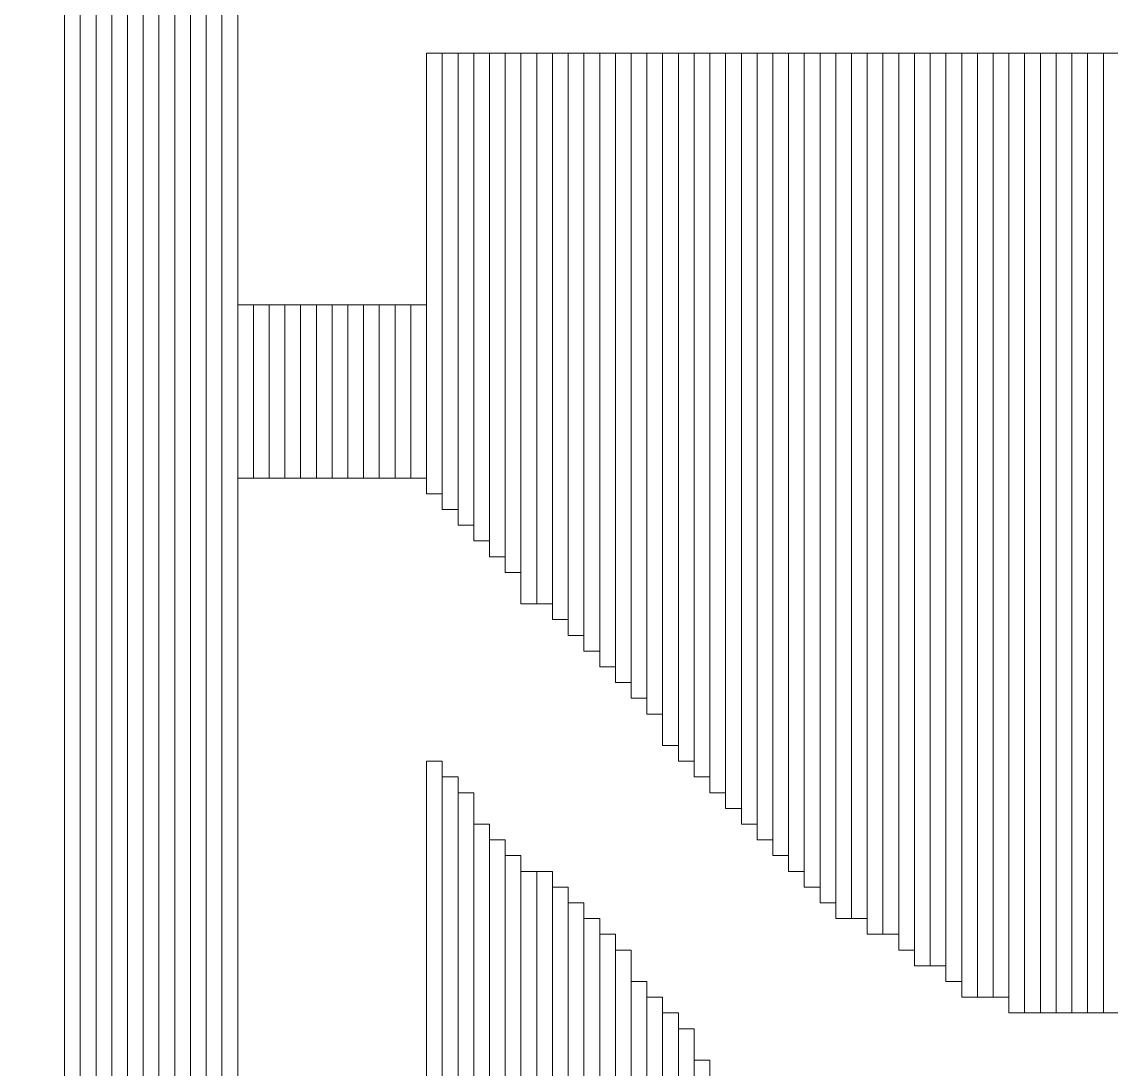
# Model space of a CAD drawing. Header units: millimetres. Extents: x -90 to 99, y -65 to 67.
# Drawn here: x -49.134 to -47.376, y 40.218 to 41.909 of the extents above; entities that cross this region are included whole.
import ezdxf

# ---------------------------------------------------------------- set-up
doc = ezdxf.new("R2010")
doc.units = ezdxf.units.MM
doc.header["$MEASUREMENT"] = 0
doc.layers.add('BG_OUTLINE', color=7, linetype='Continuous')
doc.layers.add('MA_PEN3', color=7, linetype='Continuous')

msp = doc.modelspace()

# ---------------------------------------------------------------- linework, layer by layer
at = {"layer": 'BG_OUTLINE', "color": 3, "lineweight": 9}
msp.add_open_spline([(-71.7269, -61.8795), (-71.7269, -61.8795), (-71.7343, 42.2681), (-71.7343, 42.2681), (-71.7343, 42.2681), (-71.7348, 43.0066), (-71.4419, 43.715), (-70.92, 44.2375), (-70.92, 44.2375), (-70.3982, 44.76), (-69.6866, 45.0538), (-68.9482, 45.0543), (-68.9482, 45.0543), (-68.9482, 45.0543), (75.2046, 45.0543), (75.2046, 45.0543), (75.2046, 45.0543), (76.8319, 45.0552), (78.1763, 43.7805), (78.2661, 42.1556), (78.2661, 42.1556), (78.2661, 42.1556), (78.2661, 31.2814), (78.2661, 31.2814), (78.2661, 31.2814), (78.2661, 31.2814), (72.2646, 31.2814), (72.2646, 31.2814), (72.2646, 31.2814), (72.2646, 31.2814), (72.2646, 26.9814), (72.2646, 26.9814), (72.2646, 26.9814), (72.2646, 26.9814), (78.2661, 26.9814), (78.2661, 26.9814), (78.2661, 26.9814), (78.2661, 26.9814), (78.2661, 18.6553), (78.2661, 18.6553), (78.2661, 18.6553), (78.2661, 18.6553), (72.2496, 18.6553), (72.2496, 18.6553), (72.2496, 18.6553), (72.2496, 18.6553), (72.2496, 14.3553), (72.2496, 14.3553), (72.2496, 14.3553), (72.2496, 14.3553), (78.2661, 14.3553), (78.2661, 14.3553), (78.2661, 14.3553), (78.2661, 14.3553), (78.2661, 9.255), (78.2661, 9.255), (78.2661, 9.255), (78.2661, 9.255), (72.2648, 9.255), (72.2648, 9.255), (72.2648, 9.255), (72.2648, 9.255), (72.2648, 4.955), (72.2648, 4.955), (72.2648, 4.955), (72.2648, 4.955), (78.2661, 4.955), (78.2661, 4.955), (78.2661, 4.955), (78.2661, 4.955), (78.2661, -3.3762), (78.2661, -3.3762), (78.2661, -3.3762), (78.2661, -3.3762), (72.2445, -3.3762), (72.2445, -3.3762), (72.2445, -3.3762), (72.2445, -3.3762), (72.2445, -7.6762), (72.2445, -7.6762), (72.2445, -7.6762), (72.2445, -7.6762), (78.2661, -7.6762), (78.2661, -7.6762), (78.2661, -7.6762), (78.2661, -7.6762), (78.2661, -12.7615), (78.2661, -12.7615), (78.2661, -12.7615), (78.2661, -12.7615), (72.2651, -12.7615), (72.2651, -12.7615), (72.2651, -12.7615), (72.2651, -12.7615), (72.2651, -17.0615), (72.2651, -17.0615), (72.2651, -17.0615), (72.2651, -17.0615), (78.2661, -17.0615), (78.2661, -17.0615), (78.2661, -17.0615), (78.2661, -17.0615), (78.2661, -25.4097), (78.2661, -25.4097), (78.2661, -25.4097), (78.2661, -25.4097), (72.2656, -25.4097), (72.2656, -25.4097), (72.2656, -25.4097), (72.2656, -25.4097), (72.2656, -29.7097), (72.2656, -29.7097), (72.2656, -29.7097), (72.2656, -29.7097), (78.2661, -29.7097), (78.2661, -29.7097), (78.2661, -29.7097), (78.2661, -29.7097), (78.2661, -34.793), (78.2661, -34.793), (78.2661, -34.793), (78.2661, -34.793), (72.2679, -34.793), (72.2679, -34.793), (72.2679, -34.793), (72.2679, -34.793), (72.2679, -39.0929), (72.2679, -39.0929), (72.2679, -39.0929), (72.2679, -39.0929), (78.2661, -39.0929), (78.2661, -39.0929), (78.2661, -39.0929), (78.2661, -39.0929), (78.2661, -47.4269), (78.2661, -47.4269), (78.2661, -47.4269), (78.2661, -47.4269), (72.2679, -47.4269), (72.2679, -47.4269), (72.2679, -47.4269), (72.2679, -47.4269), (72.2679, -51.7269), (72.2679, -51.7269), (72.2679, -51.7269), (72.2679, -51.7269), (78.2661, -51.7269), (78.2661, -51.7269), (78.2661, -51.7269), (78.2661, -51.7269), (78.2661, -51.8138), (78.2661, -51.8138), (78.2661, -51.8138), (78.2661, -51.8138), (78.2656, -61.8468), (78.2656, -61.8468), (78.2656, -61.8468), (78.2661, -62.6669), (77.9407, -63.4536), (77.3612, -64.0339), (77.3612, -64.0339), (76.7817, -64.6142), (75.9915, -64.9405), (75.1713, -64.941), (75.1713, -64.941), (75.1713, -64.941), (-68.6609, -64.9456), (-68.6609, -64.9456), (-68.6609, -64.9456), (-69.4735, -64.9461), (-70.2531, -64.6237), (-70.8281, -64.0495), (-70.8281, -64.0495), (-71.4031, -63.4752), (-71.7264, -62.6922), (-71.7269, -61.8795)], degree=3, knots=[0, 0, 0, 0, 0.022727, 0.022727, 0.022727, 0.022727, 0.045455, 0.045455, 0.045455, 0.045455, 0.068182, 0.068182, 0.068182, 0.068182, 0.090909, 0.090909, 0.090909, 0.090909, 0.113636, 0.113636, 0.113636, 0.113636, 0.136364, 0.136364, 0.136364, 0.136364, 0.159091, 0.159091, 0.159091, 0.159091, 0.181818, 0.181818, 0.181818, 0.181818, 0.204545, 0.204545, 0.204545, 0.204545, 0.227273, 0.227273, 0.227273, 0.227273, 0.25, 0.25, 0.25, 0.25, 0.272727, 0.272727, 0.272727, 0.272727, 0.295455, 0.295455, 0.295455, 0.295455, 0.318182, 0.318182, 0.318182, 0.318182, 0.340909, 0.340909, 0.340909, 0.340909, 0.363636, 0.363636, 0.363636, 0.363636, 0.386364, 0.386364, 0.386364, 0.386364, 0.409091, 0.409091, 0.409091, 0.409091, 0.431818, 0.431818, 0.431818, 0.431818, 0.454545, 0.454545, 0.454545, 0.454545, 0.477273, 0.477273, 0.477273, 0.477273, 0.5, 0.5, 0.5, 0.5, 0.522727, 0.522727, 0.522727, 0.522727, 0.545455, 0.545455, 0.545455, 0.545455, 0.568182, 0.568182, 0.568182, 0.568182, 0.590909, 0.590909, 0.590909, 0.590909, 0.613636, 0.613636, 0.613636, 0.613636, 0.636364, 0.636364, 0.636364, 0.636364, 0.659091, 0.659091, 0.659091, 0.659091, 0.681818, 0.681818, 0.681818, 0.681818, 0.704545, 0.704545, 0.704545, 0.704545, 0.727273, 0.727273, 0.727273, 0.727273, 0.75, 0.75, 0.75, 0.75, 0.772727, 0.772727, 0.772727, 0.772727, 0.795455, 0.795455, 0.795455, 0.795455, 0.818182, 0.818182, 0.818182, 0.818182, 0.840909, 0.840909, 0.840909, 0.840909, 0.863636, 0.863636, 0.863636, 0.863636, 0.886364, 0.886364, 0.886364, 0.886364, 0.909091, 0.909091, 0.909091, 0.909091, 0.931818, 0.931818, 0.931818, 0.931818, 0.954545, 0.954545, 0.954545, 0.954545, 0.977273, 0.977273, 0.977273, 0.977273, 1, 1, 1, 1], dxfattribs=at)
at = {"layer": 'MA_PEN3', "color": 5, "lineweight": 9}
for points in [[(-49.0647, 44.6019), (-49.0647, 44.6019), (-49.0393, 44.6019), (-49.0393, 44.6019), (-49.0393, 44.6019), (-49.0393, 44.6019), (-49.0393, 33.9085), (-49.0393, 33.9085), (-49.0393, 33.9085), (-49.0393, 33.9085), (-49.0647, 33.9085), (-49.0647, 33.9085), (-49.0647, 33.9085), (-49.0647, 33.9085), (-49.0647, 44.6019), (-49.0647, 44.6019)], [(-49.0393, 44.6019), (-49.0393, 44.6019), (-49.0139, 44.6019), (-49.0139, 44.6019), (-49.0139, 44.6019), (-49.0139, 44.6019), (-49.0139, 33.9085), (-49.0139, 33.9085), (-49.0139, 33.9085), (-49.0139, 33.9085), (-49.0393, 33.9085), (-49.0393, 33.9085), (-49.0393, 33.9085), (-49.0393, 33.9085), (-49.0393, 44.6019), (-49.0393, 44.6019)], [(-49.0139, 44.6019), (-49.0139, 44.6019), (-48.9885, 44.6019), (-48.9885, 44.6019), (-48.9885, 44.6019), (-48.9885, 44.6019), (-48.9885, 33.9085), (-48.9885, 33.9085), (-48.9885, 33.9085), (-48.9885, 33.9085), (-49.0139, 33.9085), (-49.0139, 33.9085), (-49.0139, 33.9085), (-49.0139, 33.9085), (-49.0139, 44.6019), (-49.0139, 44.6019)], [(-48.9885, 44.6019), (-48.9885, 44.6019), (-48.9631, 44.6019), (-48.9631, 44.6019), (-48.9631, 44.6019), (-48.9631, 44.6019), (-48.9631, 33.9085), (-48.9631, 33.9085), (-48.9631, 33.9085), (-48.9631, 33.9085), (-48.9885, 33.9085), (-48.9885, 33.9085), (-48.9885, 33.9085), (-48.9885, 33.9085), (-48.9885, 44.6019), (-48.9885, 44.6019)], [(-48.9631, 44.6019), (-48.9631, 44.6019), (-48.9377, 44.6019), (-48.9377, 44.6019), (-48.9377, 44.6019), (-48.9377, 44.6019), (-48.9377, 33.9085), (-48.9377, 33.9085), (-48.9377, 33.9085), (-48.9377, 33.9085), (-48.9631, 33.9085), (-48.9631, 33.9085), (-48.9631, 33.9085), (-48.9631, 33.9085), (-48.9631, 44.6019), (-48.9631, 44.6019)], [(-48.9377, 44.6019), (-48.9377, 44.6019), (-48.9123, 44.6019), (-48.9123, 44.6019), (-48.9123, 44.6019), (-48.9123, 44.6019), (-48.9123, 33.9085), (-48.9123, 33.9085), (-48.9123, 33.9085), (-48.9123, 33.9085), (-48.9377, 33.9085), (-48.9377, 33.9085), (-48.9377, 33.9085), (-48.9377, 33.9085), (-48.9377, 44.6019), (-48.9377, 44.6019)], [(-48.9123, 44.6019), (-48.9123, 44.6019), (-48.8869, 44.6019), (-48.8869, 44.6019), (-48.8869, 44.6019), (-48.8869, 44.6019), (-48.8869, 33.9085), (-48.8869, 33.9085), (-48.8869, 33.9085), (-48.8869, 33.9085), (-48.9123, 33.9085), (-48.9123, 33.9085), (-48.9123, 33.9085), (-48.9123, 33.9085), (-48.9123, 44.6019), (-48.9123, 44.6019)], [(-48.8869, 44.6019), (-48.8869, 44.6019), (-48.8615, 44.6019), (-48.8615, 44.6019), (-48.8615, 44.6019), (-48.8615, 44.6019), (-48.8615, 33.9085), (-48.8615, 33.9085), (-48.8615, 33.9085), (-48.8615, 33.9085), (-48.8869, 33.9085), (-48.8869, 33.9085), (-48.8869, 33.9085), (-48.8869, 33.9085), (-48.8869, 44.6019), (-48.8869, 44.6019)], [(-48.8615, 44.6019), (-48.8615, 44.6019), (-48.8361, 44.6019), (-48.8361, 44.6019), (-48.8361, 44.6019), (-48.8361, 44.6019), (-48.8361, 33.9085), (-48.8361, 33.9085), (-48.8361, 33.9085), (-48.8361, 33.9085), (-48.8615, 33.9085), (-48.8615, 33.9085), (-48.8615, 33.9085), (-48.8615, 33.9085), (-48.8615, 44.6019), (-48.8615, 44.6019)], [(-48.8361, 44.6019), (-48.8361, 44.6019), (-48.8107, 44.6019), (-48.8107, 44.6019), (-48.8107, 44.6019), (-48.8107, 44.6019), (-48.8107, 33.9085), (-48.8107, 33.9085), (-48.8107, 33.9085), (-48.8107, 33.9085), (-48.8361, 33.9085), (-48.8361, 33.9085), (-48.8361, 33.9085), (-48.8361, 33.9085), (-48.8361, 44.6019), (-48.8361, 44.6019)], [(-48.8107, 44.6019), (-48.8107, 44.6019), (-48.7853, 44.6019), (-48.7853, 44.6019), (-48.7853, 44.6019), (-48.7853, 44.6019), (-48.7853, 33.9085), (-48.7853, 33.9085), (-48.7853, 33.9085), (-48.7853, 33.9085), (-48.8107, 33.9085), (-48.8107, 33.9085), (-48.8107, 33.9085), (-48.8107, 33.9085), (-48.8107, 44.6019), (-48.8107, 44.6019)], [(-48.4805, 41.8587), (-48.4805, 41.8587), (-48.4551, 41.8587), (-48.4551, 41.8587), (-48.4551, 41.8587), (-48.4551, 41.8587), (-48.4551, 41.1475), (-48.4551, 41.1475), (-48.4551, 41.1475), (-48.4551, 41.1475), (-48.4805, 41.1475), (-48.4805, 41.1475), (-48.4805, 41.1475), (-48.4805, 41.1475), (-48.4805, 41.8587), (-48.4805, 41.8587)], [(-48.4551, 41.8587), (-48.4551, 41.8587), (-48.4297, 41.8587), (-48.4297, 41.8587), (-48.4297, 41.8587), (-48.4297, 41.8587), (-48.4297, 41.1221), (-48.4297, 41.1221), (-48.4297, 41.1221), (-48.4297, 41.1221), (-48.4551, 41.1221), (-48.4551, 41.1221), (-48.4551, 41.1221), (-48.4551, 41.1221), (-48.4551, 41.8587), (-48.4551, 41.8587)], [(-48.4297, 41.8587), (-48.4297, 41.8587), (-48.4043, 41.8587), (-48.4043, 41.8587), (-48.4043, 41.8587), (-48.4043, 41.8587), (-48.4043, 41.0967), (-48.4043, 41.0967), (-48.4043, 41.0967), (-48.4043, 41.0967), (-48.4297, 41.0967), (-48.4297, 41.0967), (-48.4297, 41.0967), (-48.4297, 41.0967), (-48.4297, 41.8587), (-48.4297, 41.8587)], [(-48.4043, 41.8587), (-48.4043, 41.8587), (-48.3789, 41.8587), (-48.3789, 41.8587), (-48.3789, 41.8587), (-48.3789, 41.8587), (-48.3789, 41.0713), (-48.3789, 41.0713), (-48.3789, 41.0713), (-48.3789, 41.0713), (-48.4043, 41.0713), (-48.4043, 41.0713), (-48.4043, 41.0713), (-48.4043, 41.0713), (-48.4043, 41.8587), (-48.4043, 41.8587)], [(-48.3789, 41.8587), (-48.3789, 41.8587), (-48.3535, 41.8587), (-48.3535, 41.8587), (-48.3535, 41.8587), (-48.3535, 41.8587), (-48.3535, 41.0459), (-48.3535, 41.0459), (-48.3535, 41.0459), (-48.3535, 41.0459), (-48.3789, 41.0459), (-48.3789, 41.0459), (-48.3789, 41.0459), (-48.3789, 41.0459), (-48.3789, 41.8587), (-48.3789, 41.8587)], [(-48.3535, 41.8587), (-48.3535, 41.8587), (-48.3281, 41.8587), (-48.3281, 41.8587), (-48.3281, 41.8587), (-48.3281, 41.8587), (-48.3281, 41.0205), (-48.3281, 41.0205), (-48.3281, 41.0205), (-48.3281, 41.0205), (-48.3535, 41.0205), (-48.3535, 41.0205), (-48.3535, 41.0205), (-48.3535, 41.0205), (-48.3535, 41.8587), (-48.3535, 41.8587)], [(-48.3281, 41.8587), (-48.3281, 41.8587), (-48.3027, 41.8587), (-48.3027, 41.8587), (-48.3027, 41.8587), (-48.3027, 41.8587), (-48.3027, 40.9697), (-48.3027, 40.9697), (-48.3027, 40.9697), (-48.3027, 40.9697), (-48.3281, 40.9697), (-48.3281, 40.9697), (-48.3281, 40.9697), (-48.3281, 40.9697), (-48.3281, 41.8587), (-48.3281, 41.8587)], [(-48.3027, 41.8587), (-48.3027, 41.8587), (-48.2773, 41.8587), (-48.2773, 41.8587), (-48.2773, 41.8587), (-48.2773, 41.8587), (-48.2773, 40.9697), (-48.2773, 40.9697), (-48.2773, 40.9697), (-48.2773, 40.9697), (-48.3027, 40.9697), (-48.3027, 40.9697), (-48.3027, 40.9697), (-48.3027, 40.9697), (-48.3027, 41.8587), (-48.3027, 41.8587)], [(-48.2773, 41.8587), (-48.2773, 41.8587), (-48.2519, 41.8587), (-48.2519, 41.8587), (-48.2519, 41.8587), (-48.2519, 41.8587), (-48.2519, 40.9443), (-48.2519, 40.9443), (-48.2519, 40.9443), (-48.2519, 40.9443), (-48.2773, 40.9443), (-48.2773, 40.9443), (-48.2773, 40.9443), (-48.2773, 40.9443), (-48.2773, 41.8587), (-48.2773, 41.8587)], [(-48.2519, 41.8587), (-48.2519, 41.8587), (-48.2265, 41.8587), (-48.2265, 41.8587), (-48.2265, 41.8587), (-48.2265, 41.8587), (-48.2265, 40.9189), (-48.2265, 40.9189), (-48.2265, 40.9189), (-48.2265, 40.9189), (-48.2519, 40.9189), (-48.2519, 40.9189), (-48.2519, 40.9189), (-48.2519, 40.9189), (-48.2519, 41.8587), (-48.2519, 41.8587)], [(-48.2265, 41.8587), (-48.2265, 41.8587), (-48.2011, 41.8587), (-48.2011, 41.8587), (-48.2011, 41.8587), (-48.2011, 41.8587), (-48.2011, 40.8935), (-48.2011, 40.8935), (-48.2011, 40.8935), (-48.2011, 40.8935), (-48.2265, 40.8935), (-48.2265, 40.8935), (-48.2265, 40.8935), (-48.2265, 40.8935), (-48.2265, 41.8587), (-48.2265, 41.8587)], [(-48.2011, 41.8587), (-48.2011, 41.8587), (-48.1757, 41.8587), (-48.1757, 41.8587), (-48.1757, 41.8587), (-48.1757, 41.8587), (-48.1757, 40.8681), (-48.1757, 40.8681), (-48.1757, 40.8681), (-48.1757, 40.8681), (-48.2011, 40.8681), (-48.2011, 40.8681), (-48.2011, 40.8681), (-48.2011, 40.8681), (-48.2011, 41.8587), (-48.2011, 41.8587)], [(-48.1757, 41.8587), (-48.1757, 41.8587), (-48.1503, 41.8587), (-48.1503, 41.8587), (-48.1503, 41.8587), (-48.1503, 41.8587), (-48.1503, 40.8427), (-48.1503, 40.8427), (-48.1503, 40.8427), (-48.1503, 40.8427), (-48.1757, 40.8427), (-48.1757, 40.8427), (-48.1757, 40.8427), (-48.1757, 40.8427), (-48.1757, 41.8587), (-48.1757, 41.8587)], [(-48.1503, 41.8587), (-48.1503, 41.8587), (-48.1249, 41.8587), (-48.1249, 41.8587), (-48.1249, 41.8587), (-48.1249, 41.8587), (-48.1249, 40.8173), (-48.1249, 40.8173), (-48.1249, 40.8173), (-48.1249, 40.8173), (-48.1503, 40.8173), (-48.1503, 40.8173), (-48.1503, 40.8173), (-48.1503, 40.8173), (-48.1503, 41.8587), (-48.1503, 41.8587)], [(-48.1249, 41.8587), (-48.1249, 41.8587), (-48.0995, 41.8587), (-48.0995, 41.8587), (-48.0995, 41.8587), (-48.0995, 41.8587), (-48.0995, 40.7919), (-48.0995, 40.7919), (-48.0995, 40.7919), (-48.0995, 40.7919), (-48.1249, 40.7919), (-48.1249, 40.7919), (-48.1249, 40.7919), (-48.1249, 40.7919), (-48.1249, 41.8587), (-48.1249, 41.8587)], [(-48.0995, 41.8587), (-48.0995, 41.8587), (-48.0741, 41.8587), (-48.0741, 41.8587), (-48.0741, 41.8587), (-48.0741, 41.8587), (-48.0741, 40.7411), (-48.0741, 40.7411), (-48.0741, 40.7411), (-48.0741, 40.7411), (-48.0995, 40.7411), (-48.0995, 40.7411), (-48.0995, 40.7411), (-48.0995, 40.7411), (-48.0995, 41.8587), (-48.0995, 41.8587)], [(-48.0741, 41.8587), (-48.0741, 41.8587), (-48.0487, 41.8587), (-48.0487, 41.8587), (-48.0487, 41.8587), (-48.0487, 41.8587), (-48.0487, 40.7157), (-48.0487, 40.7157), (-48.0487, 40.7157), (-48.0487, 40.7157), (-48.0741, 40.7157), (-48.0741, 40.7157), (-48.0741, 40.7157), (-48.0741, 40.7157), (-48.0741, 41.8587), (-48.0741, 41.8587)], [(-48.0487, 41.8587), (-48.0487, 41.8587), (-48.0233, 41.8587), (-48.0233, 41.8587), (-48.0233, 41.8587), (-48.0233, 41.8587), (-48.0233, 40.6903), (-48.0233, 40.6903), (-48.0233, 40.6903), (-48.0233, 40.6903), (-48.0487, 40.6903), (-48.0487, 40.6903), (-48.0487, 40.6903), (-48.0487, 40.6903), (-48.0487, 41.8587), (-48.0487, 41.8587)], [(-48.0233, 41.8587), (-48.0233, 41.8587), (-47.9979, 41.8587), (-47.9979, 41.8587), (-47.9979, 41.8587), (-47.9979, 41.8587), (-47.9979, 40.6649), (-47.9979, 40.6649), (-47.9979, 40.6649), (-47.9979, 40.6649), (-48.0233, 40.6649), (-48.0233, 40.6649), (-48.0233, 40.6649), (-48.0233, 40.6649), (-48.0233, 41.8587), (-48.0233, 41.8587)], [(-47.9979, 41.8587), (-47.9979, 41.8587), (-47.9725, 41.8587), (-47.9725, 41.8587), (-47.9725, 41.8587), (-47.9725, 41.8587), (-47.9725, 40.6395), (-47.9725, 40.6395), (-47.9725, 40.6395), (-47.9725, 40.6395), (-47.9979, 40.6395), (-47.9979, 40.6395), (-47.9979, 40.6395), (-47.9979, 40.6395), (-47.9979, 41.8587), (-47.9979, 41.8587)], [(-47.9725, 41.8587), (-47.9725, 41.8587), (-47.9471, 41.8587), (-47.9471, 41.8587), (-47.9471, 41.8587), (-47.9471, 41.8587), (-47.9471, 40.6141), (-47.9471, 40.6141), (-47.9471, 40.6141), (-47.9471, 40.6141), (-47.9725, 40.6141), (-47.9725, 40.6141), (-47.9725, 40.6141), (-47.9725, 40.6141), (-47.9725, 41.8587), (-47.9725, 41.8587)], [(-47.9471, 41.8587), (-47.9471, 41.8587), (-47.9217, 41.8587), (-47.9217, 41.8587), (-47.9217, 41.8587), (-47.9217, 41.8587), (-47.9217, 40.5887), (-47.9217, 40.5887), (-47.9217, 40.5887), (-47.9217, 40.5887), (-47.9471, 40.5887), (-47.9471, 40.5887), (-47.9471, 40.5887), (-47.9471, 40.5887), (-47.9471, 41.8587), (-47.9471, 41.8587)], [(-47.9217, 41.8587), (-47.9217, 41.8587), (-47.8963, 41.8587), (-47.8963, 41.8587), (-47.8963, 41.8587), (-47.8963, 41.8587), (-47.8963, 40.5633), (-47.8963, 40.5633), (-47.8963, 40.5633), (-47.8963, 40.5633), (-47.9217, 40.5633), (-47.9217, 40.5633), (-47.9217, 40.5633), (-47.9217, 40.5633), (-47.9217, 41.8587), (-47.9217, 41.8587)], [(-47.8963, 41.8587), (-47.8963, 41.8587), (-47.8709, 41.8587), (-47.8709, 41.8587), (-47.8709, 41.8587), (-47.8709, 41.8587), (-47.8709, 40.5379), (-47.8709, 40.5379), (-47.8709, 40.5379), (-47.8709, 40.5379), (-47.8963, 40.5379), (-47.8963, 40.5379), (-47.8963, 40.5379), (-47.8963, 40.5379), (-47.8963, 41.8587), (-47.8963, 41.8587)], [(-47.8709, 41.8587), (-47.8709, 41.8587), (-47.8455, 41.8587), (-47.8455, 41.8587), (-47.8455, 41.8587), (-47.8455, 41.8587), (-47.8455, 40.5125), (-47.8455, 40.5125), (-47.8455, 40.5125), (-47.8455, 40.5125), (-47.8709, 40.5125), (-47.8709, 40.5125), (-47.8709, 40.5125), (-47.8709, 40.5125), (-47.8709, 41.8587), (-47.8709, 41.8587)], [(-47.8455, 41.8587), (-47.8455, 41.8587), (-47.8201, 41.8587), (-47.8201, 41.8587), (-47.8201, 41.8587), (-47.8201, 41.8587), (-47.8201, 40.4871), (-47.8201, 40.4871), (-47.8201, 40.4871), (-47.8201, 40.4871), (-47.8455, 40.4871), (-47.8455, 40.4871), (-47.8455, 40.4871), (-47.8455, 40.4871), (-47.8455, 41.8587), (-47.8455, 41.8587)], [(-47.8201, 41.8587), (-47.8201, 41.8587), (-47.7947, 41.8587), (-47.7947, 41.8587), (-47.7947, 41.8587), (-47.7947, 41.8587), (-47.7947, 40.4617), (-47.7947, 40.4617), (-47.7947, 40.4617), (-47.7947, 40.4617), (-47.8201, 40.4617), (-47.8201, 40.4617), (-47.8201, 40.4617), (-47.8201, 40.4617), (-47.8201, 41.8587), (-47.8201, 41.8587)], [(-47.7947, 41.8587), (-47.7947, 41.8587), (-47.7693, 41.8587), (-47.7693, 41.8587), (-47.7693, 41.8587), (-47.7693, 41.8587), (-47.7693, 40.4617), (-47.7693, 40.4617), (-47.7693, 40.4617), (-47.7693, 40.4617), (-47.7947, 40.4617), (-47.7947, 40.4617), (-47.7947, 40.4617), (-47.7947, 40.4617), (-47.7947, 41.8587), (-47.7947, 41.8587)], [(-47.7693, 41.8587), (-47.7693, 41.8587), (-47.7439, 41.8587), (-47.7439, 41.8587), (-47.7439, 41.8587), (-47.7439, 41.8587), (-47.7439, 40.4363), (-47.7439, 40.4363), (-47.7439, 40.4363), (-47.7439, 40.4363), (-47.7693, 40.4363), (-47.7693, 40.4363), (-47.7693, 40.4363), (-47.7693, 40.4363), (-47.7693, 41.8587), (-47.7693, 41.8587)], [(-47.7439, 41.8587), (-47.7439, 41.8587), (-47.7185, 41.8587), (-47.7185, 41.8587), (-47.7185, 41.8587), (-47.7185, 41.8587), (-47.7185, 40.4363), (-47.7185, 40.4363), (-47.7185, 40.4363), (-47.7185, 40.4363), (-47.7439, 40.4363), (-47.7439, 40.4363), (-47.7439, 40.4363), (-47.7439, 40.4363), (-47.7439, 41.8587), (-47.7439, 41.8587)], [(-47.7185, 41.8587), (-47.7185, 41.8587), (-47.6931, 41.8587), (-47.6931, 41.8587), (-47.6931, 41.8587), (-47.6931, 41.8587), (-47.6931, 40.4109), (-47.6931, 40.4109), (-47.6931, 40.4109), (-47.6931, 40.4109), (-47.7185, 40.4109), (-47.7185, 40.4109), (-47.7185, 40.4109), (-47.7185, 40.4109), (-47.7185, 41.8587), (-47.7185, 41.8587)], [(-47.6931, 41.8587), (-47.6931, 41.8587), (-47.6677, 41.8587), (-47.6677, 41.8587), (-47.6677, 41.8587), (-47.6677, 41.8587), (-47.6677, 40.3855), (-47.6677, 40.3855), (-47.6677, 40.3855), (-47.6677, 40.3855), (-47.6931, 40.3855), (-47.6931, 40.3855), (-47.6931, 40.3855), (-47.6931, 40.3855), (-47.6931, 41.8587), (-47.6931, 41.8587)], [(-47.6677, 41.8587), (-47.6677, 41.8587), (-47.6423, 41.8587), (-47.6423, 41.8587), (-47.6423, 41.8587), (-47.6423, 41.8587), (-47.6423, 40.3855), (-47.6423, 40.3855), (-47.6423, 40.3855), (-47.6423, 40.3855), (-47.6677, 40.3855), (-47.6677, 40.3855), (-47.6677, 40.3855), (-47.6677, 40.3855), (-47.6677, 41.8587), (-47.6677, 41.8587)], [(-47.6423, 41.8587), (-47.6423, 41.8587), (-47.6169, 41.8587), (-47.6169, 41.8587), (-47.6169, 41.8587), (-47.6169, 41.8587), (-47.6169, 40.3601), (-47.6169, 40.3601), (-47.6169, 40.3601), (-47.6169, 40.3601), (-47.6423, 40.3601), (-47.6423, 40.3601), (-47.6423, 40.3601), (-47.6423, 40.3601), (-47.6423, 41.8587), (-47.6423, 41.8587)], [(-47.6169, 41.8587), (-47.6169, 41.8587), (-47.5915, 41.8587), (-47.5915, 41.8587), (-47.5915, 41.8587), (-47.5915, 41.8587), (-47.5915, 40.3347), (-47.5915, 40.3347), (-47.5915, 40.3347), (-47.5915, 40.3347), (-47.6169, 40.3347), (-47.6169, 40.3347), (-47.6169, 40.3347), (-47.6169, 40.3347), (-47.6169, 41.8587), (-47.6169, 41.8587)], [(-47.5915, 41.8587), (-47.5915, 41.8587), (-47.5661, 41.8587), (-47.5661, 41.8587), (-47.5661, 41.8587), (-47.5661, 41.8587), (-47.5661, 40.3347), (-47.5661, 40.3347), (-47.5661, 40.3347), (-47.5661, 40.3347), (-47.5915, 40.3347), (-47.5915, 40.3347), (-47.5915, 40.3347), (-47.5915, 40.3347), (-47.5915, 41.8587), (-47.5915, 41.8587)], [(-47.5661, 41.8587), (-47.5661, 41.8587), (-47.5407, 41.8587), (-47.5407, 41.8587), (-47.5407, 41.8587), (-47.5407, 41.8587), (-47.5407, 40.3347), (-47.5407, 40.3347), (-47.5407, 40.3347), (-47.5407, 40.3347), (-47.5661, 40.3347), (-47.5661, 40.3347), (-47.5661, 40.3347), (-47.5661, 40.3347), (-47.5661, 41.8587), (-47.5661, 41.8587)], [(-47.5407, 41.8587), (-47.5407, 41.8587), (-47.5153, 41.8587), (-47.5153, 41.8587), (-47.5153, 41.8587), (-47.5153, 41.8587), (-47.5153, 40.3093), (-47.5153, 40.3093), (-47.5153, 40.3093), (-47.5153, 40.3093), (-47.5407, 40.3093), (-47.5407, 40.3093), (-47.5407, 40.3093), (-47.5407, 40.3093), (-47.5407, 41.8587), (-47.5407, 41.8587)], [(-47.5153, 41.8587), (-47.5153, 41.8587), (-47.4899, 41.8587), (-47.4899, 41.8587), (-47.4899, 41.8587), (-47.4899, 41.8587), (-47.4899, 40.3093), (-47.4899, 40.3093), (-47.4899, 40.3093), (-47.4899, 40.3093), (-47.5153, 40.3093), (-47.5153, 40.3093), (-47.5153, 40.3093), (-47.5153, 40.3093), (-47.5153, 41.8587), (-47.5153, 41.8587)], [(-47.4899, 41.8587), (-47.4899, 41.8587), (-47.4645, 41.8587), (-47.4645, 41.8587), (-47.4645, 41.8587), (-47.4645, 41.8587), (-47.4645, 40.3093), (-47.4645, 40.3093), (-47.4645, 40.3093), (-47.4645, 40.3093), (-47.4899, 40.3093), (-47.4899, 40.3093), (-47.4899, 40.3093), (-47.4899, 40.3093), (-47.4899, 41.8587), (-47.4899, 41.8587)], [(-47.4645, 41.8587), (-47.4645, 41.8587), (-47.4391, 41.8587), (-47.4391, 41.8587), (-47.4391, 41.8587), (-47.4391, 41.8587), (-47.4391, 40.3093), (-47.4391, 40.3093), (-47.4391, 40.3093), (-47.4391, 40.3093), (-47.4645, 40.3093), (-47.4645, 40.3093), (-47.4645, 40.3093), (-47.4645, 40.3093), (-47.4645, 41.8587), (-47.4645, 41.8587)], [(-47.4391, 41.8587), (-47.4391, 41.8587), (-47.4137, 41.8587), (-47.4137, 41.8587), (-47.4137, 41.8587), (-47.4137, 41.8587), (-47.4137, 40.3093), (-47.4137, 40.3093), (-47.4137, 40.3093), (-47.4137, 40.3093), (-47.4391, 40.3093), (-47.4391, 40.3093), (-47.4391, 40.3093), (-47.4391, 40.3093), (-47.4391, 41.8587), (-47.4391, 41.8587)], [(-47.4137, 41.8587), (-47.4137, 41.8587), (-47.3883, 41.8587), (-47.3883, 41.8587), (-47.3883, 41.8587), (-47.3883, 41.8587), (-47.3883, 40.3093), (-47.3883, 40.3093), (-47.3883, 40.3093), (-47.3883, 40.3093), (-47.4137, 40.3093), (-47.4137, 40.3093), (-47.4137, 40.3093), (-47.4137, 40.3093), (-47.4137, 41.8587), (-47.4137, 41.8587)], [(-47.3883, 41.8587), (-47.3883, 41.8587), (-47.3629, 41.8587), (-47.3629, 41.8587), (-47.3629, 41.8587), (-47.3629, 41.8587), (-47.3629, 40.3093), (-47.3629, 40.3093), (-47.3629, 40.3093), (-47.3629, 40.3093), (-47.3883, 40.3093), (-47.3883, 40.3093), (-47.3883, 40.3093), (-47.3883, 40.3093), (-47.3883, 41.8587), (-47.3883, 41.8587)], [(-48.7853, 41.4523), (-48.7853, 41.4523), (-48.7599, 41.4523), (-48.7599, 41.4523), (-48.7599, 41.4523), (-48.7599, 41.4523), (-48.7599, 41.1729), (-48.7599, 41.1729), (-48.7599, 41.1729), (-48.7599, 41.1729), (-48.7853, 41.1729), (-48.7853, 41.1729), (-48.7853, 41.1729), (-48.7853, 41.1729), (-48.7853, 41.4523), (-48.7853, 41.4523)], [(-48.7599, 41.4523), (-48.7599, 41.4523), (-48.7345, 41.4523), (-48.7345, 41.4523), (-48.7345, 41.4523), (-48.7345, 41.4523), (-48.7345, 41.1729), (-48.7345, 41.1729), (-48.7345, 41.1729), (-48.7345, 41.1729), (-48.7599, 41.1729), (-48.7599, 41.1729), (-48.7599, 41.1729), (-48.7599, 41.1729), (-48.7599, 41.4523), (-48.7599, 41.4523)], [(-48.7345, 41.4523), (-48.7345, 41.4523), (-48.7091, 41.4523), (-48.7091, 41.4523), (-48.7091, 41.4523), (-48.7091, 41.4523), (-48.7091, 41.1729), (-48.7091, 41.1729), (-48.7091, 41.1729), (-48.7091, 41.1729), (-48.7345, 41.1729), (-48.7345, 41.1729), (-48.7345, 41.1729), (-48.7345, 41.1729), (-48.7345, 41.4523), (-48.7345, 41.4523)], [(-48.7091, 41.4523), (-48.7091, 41.4523), (-48.6837, 41.4523), (-48.6837, 41.4523), (-48.6837, 41.4523), (-48.6837, 41.4523), (-48.6837, 41.1729), (-48.6837, 41.1729), (-48.6837, 41.1729), (-48.6837, 41.1729), (-48.7091, 41.1729), (-48.7091, 41.1729), (-48.7091, 41.1729), (-48.7091, 41.1729), (-48.7091, 41.4523), (-48.7091, 41.4523)], [(-48.6837, 41.4523), (-48.6837, 41.4523), (-48.6583, 41.4523), (-48.6583, 41.4523), (-48.6583, 41.4523), (-48.6583, 41.4523), (-48.6583, 41.1729), (-48.6583, 41.1729), (-48.6583, 41.1729), (-48.6583, 41.1729), (-48.6837, 41.1729), (-48.6837, 41.1729), (-48.6837, 41.1729), (-48.6837, 41.1729), (-48.6837, 41.4523), (-48.6837, 41.4523)], [(-48.6583, 41.4523), (-48.6583, 41.4523), (-48.6329, 41.4523), (-48.6329, 41.4523), (-48.6329, 41.4523), (-48.6329, 41.4523), (-48.6329, 41.1729), (-48.6329, 41.1729), (-48.6329, 41.1729), (-48.6329, 41.1729), (-48.6583, 41.1729), (-48.6583, 41.1729), (-48.6583, 41.1729), (-48.6583, 41.1729), (-48.6583, 41.4523), (-48.6583, 41.4523)], [(-48.6329, 41.4523), (-48.6329, 41.4523), (-48.6075, 41.4523), (-48.6075, 41.4523), (-48.6075, 41.4523), (-48.6075, 41.4523), (-48.6075, 41.1729), (-48.6075, 41.1729), (-48.6075, 41.1729), (-48.6075, 41.1729), (-48.6329, 41.1729), (-48.6329, 41.1729), (-48.6329, 41.1729), (-48.6329, 41.1729), (-48.6329, 41.4523), (-48.6329, 41.4523)], [(-48.6075, 41.4523), (-48.6075, 41.4523), (-48.5821, 41.4523), (-48.5821, 41.4523), (-48.5821, 41.4523), (-48.5821, 41.4523), (-48.5821, 41.1729), (-48.5821, 41.1729), (-48.5821, 41.1729), (-48.5821, 41.1729), (-48.6075, 41.1729), (-48.6075, 41.1729), (-48.6075, 41.1729), (-48.6075, 41.1729), (-48.6075, 41.4523), (-48.6075, 41.4523)], [(-48.5821, 41.4523), (-48.5821, 41.4523), (-48.5567, 41.4523), (-48.5567, 41.4523), (-48.5567, 41.4523), (-48.5567, 41.4523), (-48.5567, 41.1729), (-48.5567, 41.1729), (-48.5567, 41.1729), (-48.5567, 41.1729), (-48.5821, 41.1729), (-48.5821, 41.1729), (-48.5821, 41.1729), (-48.5821, 41.1729), (-48.5821, 41.4523), (-48.5821, 41.4523)], [(-48.5567, 41.4523), (-48.5567, 41.4523), (-48.5313, 41.4523), (-48.5313, 41.4523), (-48.5313, 41.4523), (-48.5313, 41.4523), (-48.5313, 41.1729), (-48.5313, 41.1729), (-48.5313, 41.1729), (-48.5313, 41.1729), (-48.5567, 41.1729), (-48.5567, 41.1729), (-48.5567, 41.1729), (-48.5567, 41.1729), (-48.5567, 41.4523), (-48.5567, 41.4523)], [(-48.5313, 41.4523), (-48.5313, 41.4523), (-48.5059, 41.4523), (-48.5059, 41.4523), (-48.5059, 41.4523), (-48.5059, 41.4523), (-48.5059, 41.1729), (-48.5059, 41.1729), (-48.5059, 41.1729), (-48.5059, 41.1729), (-48.5313, 41.1729), (-48.5313, 41.1729), (-48.5313, 41.1729), (-48.5313, 41.1729), (-48.5313, 41.4523), (-48.5313, 41.4523)], [(-48.5059, 41.4523), (-48.5059, 41.4523), (-48.4805, 41.4523), (-48.4805, 41.4523), (-48.4805, 41.4523), (-48.4805, 41.4523), (-48.4805, 41.1729), (-48.4805, 41.1729), (-48.4805, 41.1729), (-48.4805, 41.1729), (-48.5059, 41.1729), (-48.5059, 41.1729), (-48.5059, 41.1729), (-48.5059, 41.1729), (-48.5059, 41.4523), (-48.5059, 41.4523)], [(-48.4805, 40.7157), (-48.4805, 40.7157), (-48.4551, 40.7157), (-48.4551, 40.7157), (-48.4551, 40.7157), (-48.4551, 40.7157), (-48.4551, 39.1663), (-48.4551, 39.1663), (-48.4551, 39.1663), (-48.4551, 39.1663), (-48.4805, 39.1663), (-48.4805, 39.1663), (-48.4805, 39.1663), (-48.4805, 39.1663), (-48.4805, 40.7157), (-48.4805, 40.7157)], [(-48.4551, 40.6903), (-48.4551, 40.6903), (-48.4297, 40.6903), (-48.4297, 40.6903), (-48.4297, 40.6903), (-48.4297, 40.6903), (-48.4297, 39.1663), (-48.4297, 39.1663), (-48.4297, 39.1663), (-48.4297, 39.1663), (-48.4551, 39.1663), (-48.4551, 39.1663), (-48.4551, 39.1663), (-48.4551, 39.1663), (-48.4551, 40.6903), (-48.4551, 40.6903)], [(-48.4297, 40.6649), (-48.4297, 40.6649), (-48.4043, 40.6649), (-48.4043, 40.6649), (-48.4043, 40.6649), (-48.4043, 40.6649), (-48.4043, 39.1663), (-48.4043, 39.1663), (-48.4043, 39.1663), (-48.4043, 39.1663), (-48.4297, 39.1663), (-48.4297, 39.1663), (-48.4297, 39.1663), (-48.4297, 39.1663), (-48.4297, 40.6649), (-48.4297, 40.6649)], [(-48.4043, 40.6141), (-48.4043, 40.6141), (-48.3789, 40.6141), (-48.3789, 40.6141), (-48.3789, 40.6141), (-48.3789, 40.6141), (-48.3789, 39.1917), (-48.3789, 39.1917), (-48.3789, 39.1917), (-48.3789, 39.1917), (-48.4043, 39.1917), (-48.4043, 39.1917), (-48.4043, 39.1917), (-48.4043, 39.1917), (-48.4043, 40.6141), (-48.4043, 40.6141)], [(-48.3789, 40.5887), (-48.3789, 40.5887), (-48.3535, 40.5887), (-48.3535, 40.5887), (-48.3535, 40.5887), (-48.3535, 40.5887), (-48.3535, 39.1917), (-48.3535, 39.1917), (-48.3535, 39.1917), (-48.3535, 39.1917), (-48.3789, 39.1917), (-48.3789, 39.1917), (-48.3789, 39.1917), (-48.3789, 39.1917), (-48.3789, 40.5887), (-48.3789, 40.5887)], [(-48.3535, 40.5633), (-48.3535, 40.5633), (-48.3281, 40.5633), (-48.3281, 40.5633), (-48.3281, 40.5633), (-48.3281, 40.5633), (-48.3281, 39.1917), (-48.3281, 39.1917), (-48.3281, 39.1917), (-48.3281, 39.1917), (-48.3535, 39.1917), (-48.3535, 39.1917), (-48.3535, 39.1917), (-48.3535, 39.1917), (-48.3535, 40.5633), (-48.3535, 40.5633)], [(-48.3281, 40.5379), (-48.3281, 40.5379), (-48.3027, 40.5379), (-48.3027, 40.5379), (-48.3027, 40.5379), (-48.3027, 40.5379), (-48.3027, 39.2171), (-48.3027, 39.2171), (-48.3027, 39.2171), (-48.3027, 39.2171), (-48.3281, 39.2171), (-48.3281, 39.2171), (-48.3281, 39.2171), (-48.3281, 39.2171), (-48.3281, 40.5379), (-48.3281, 40.5379)], [(-48.3027, 40.5379), (-48.3027, 40.5379), (-48.2773, 40.5379), (-48.2773, 40.5379), (-48.2773, 40.5379), (-48.2773, 40.5379), (-48.2773, 39.2171), (-48.2773, 39.2171), (-48.2773, 39.2171), (-48.2773, 39.2171), (-48.3027, 39.2171), (-48.3027, 39.2171), (-48.3027, 39.2171), (-48.3027, 39.2171), (-48.3027, 40.5379), (-48.3027, 40.5379)], [(-48.2773, 40.5125), (-48.2773, 40.5125), (-48.2519, 40.5125), (-48.2519, 40.5125), (-48.2519, 40.5125), (-48.2519, 40.5125), (-48.2519, 39.2171), (-48.2519, 39.2171), (-48.2519, 39.2171), (-48.2519, 39.2171), (-48.2773, 39.2171), (-48.2773, 39.2171), (-48.2773, 39.2171), (-48.2773, 39.2171), (-48.2773, 40.5125), (-48.2773, 40.5125)], [(-48.2519, 40.4871), (-48.2519, 40.4871), (-48.2265, 40.4871), (-48.2265, 40.4871), (-48.2265, 40.4871), (-48.2265, 40.4871), (-48.2265, 39.2171), (-48.2265, 39.2171), (-48.2265, 39.2171), (-48.2265, 39.2171), (-48.2519, 39.2171), (-48.2519, 39.2171), (-48.2519, 39.2171), (-48.2519, 39.2171), (-48.2519, 40.4871), (-48.2519, 40.4871)], [(-48.2265, 40.4617), (-48.2265, 40.4617), (-48.2011, 40.4617), (-48.2011, 40.4617), (-48.2011, 40.4617), (-48.2011, 40.4617), (-48.2011, 39.2679), (-48.2011, 39.2679), (-48.2011, 39.2679), (-48.2011, 39.2679), (-48.2265, 39.2679), (-48.2265, 39.2679), (-48.2265, 39.2679), (-48.2265, 39.2679), (-48.2265, 40.4617), (-48.2265, 40.4617)], [(-48.2011, 40.4363), (-48.2011, 40.4363), (-48.1757, 40.4363), (-48.1757, 40.4363), (-48.1757, 40.4363), (-48.1757, 40.4363), (-48.1757, 39.2679), (-48.1757, 39.2679), (-48.1757, 39.2679), (-48.1757, 39.2679), (-48.2011, 39.2679), (-48.2011, 39.2679), (-48.2011, 39.2679), (-48.2011, 39.2679), (-48.2011, 40.4363), (-48.2011, 40.4363)], [(-48.1757, 40.4109), (-48.1757, 40.4109), (-48.1503, 40.4109), (-48.1503, 40.4109), (-48.1503, 40.4109), (-48.1503, 40.4109), (-48.1503, 39.2679), (-48.1503, 39.2679), (-48.1503, 39.2679), (-48.1503, 39.2679), (-48.1757, 39.2679), (-48.1757, 39.2679), (-48.1757, 39.2679), (-48.1757, 39.2679), (-48.1757, 40.4109), (-48.1757, 40.4109)], [(-48.1503, 40.3601), (-48.1503, 40.3601), (-48.1249, 40.3601), (-48.1249, 40.3601), (-48.1249, 40.3601), (-48.1249, 40.3601), (-48.1249, 39.2933), (-48.1249, 39.2933), (-48.1249, 39.2933), (-48.1249, 39.2933), (-48.1503, 39.2933), (-48.1503, 39.2933), (-48.1503, 39.2933), (-48.1503, 39.2933), (-48.1503, 40.3601), (-48.1503, 40.3601)], [(-48.1249, 40.3347), (-48.1249, 40.3347), (-48.0995, 40.3347), (-48.0995, 40.3347), (-48.0995, 40.3347), (-48.0995, 40.3347), (-48.0995, 39.2933), (-48.0995, 39.2933), (-48.0995, 39.2933), (-48.0995, 39.2933), (-48.1249, 39.2933), (-48.1249, 39.2933), (-48.1249, 39.2933), (-48.1249, 39.2933), (-48.1249, 40.3347), (-48.1249, 40.3347)], [(-48.0995, 40.3093), (-48.0995, 40.3093), (-48.0741, 40.3093), (-48.0741, 40.3093), (-48.0741, 40.3093), (-48.0741, 40.3093), (-48.0741, 39.2933), (-48.0741, 39.2933), (-48.0741, 39.2933), (-48.0741, 39.2933), (-48.0995, 39.2933), (-48.0995, 39.2933), (-48.0995, 39.2933), (-48.0995, 39.2933), (-48.0995, 40.3093), (-48.0995, 40.3093)], [(-48.0741, 40.2839), (-48.0741, 40.2839), (-48.0487, 40.2839), (-48.0487, 40.2839), (-48.0487, 40.2839), (-48.0487, 40.2839), (-48.0487, 39.3187), (-48.0487, 39.3187), (-48.0487, 39.3187), (-48.0487, 39.3187), (-48.0741, 39.3187), (-48.0741, 39.3187), (-48.0741, 39.3187), (-48.0741, 39.3187), (-48.0741, 40.2839), (-48.0741, 40.2839)], [(-48.0487, 40.2331), (-48.0487, 40.2331), (-48.0233, 40.2331), (-48.0233, 40.2331), (-48.0233, 40.2331), (-48.0233, 40.2331), (-48.0233, 39.3187), (-48.0233, 39.3187), (-48.0233, 39.3187), (-48.0233, 39.3187), (-48.0487, 39.3187), (-48.0487, 39.3187), (-48.0487, 39.3187), (-48.0487, 39.3187), (-48.0487, 40.2331), (-48.0487, 40.2331)]]:
    msp.add_open_spline(points, degree=3, knots=[0, 0, 0, 0, 0.25, 0.25, 0.25, 0.25, 0.5, 0.5, 0.5, 0.5, 0.75, 0.75, 0.75, 0.75, 1, 1, 1, 1], dxfattribs=at)

doc.saveas('drawing.dxf')
